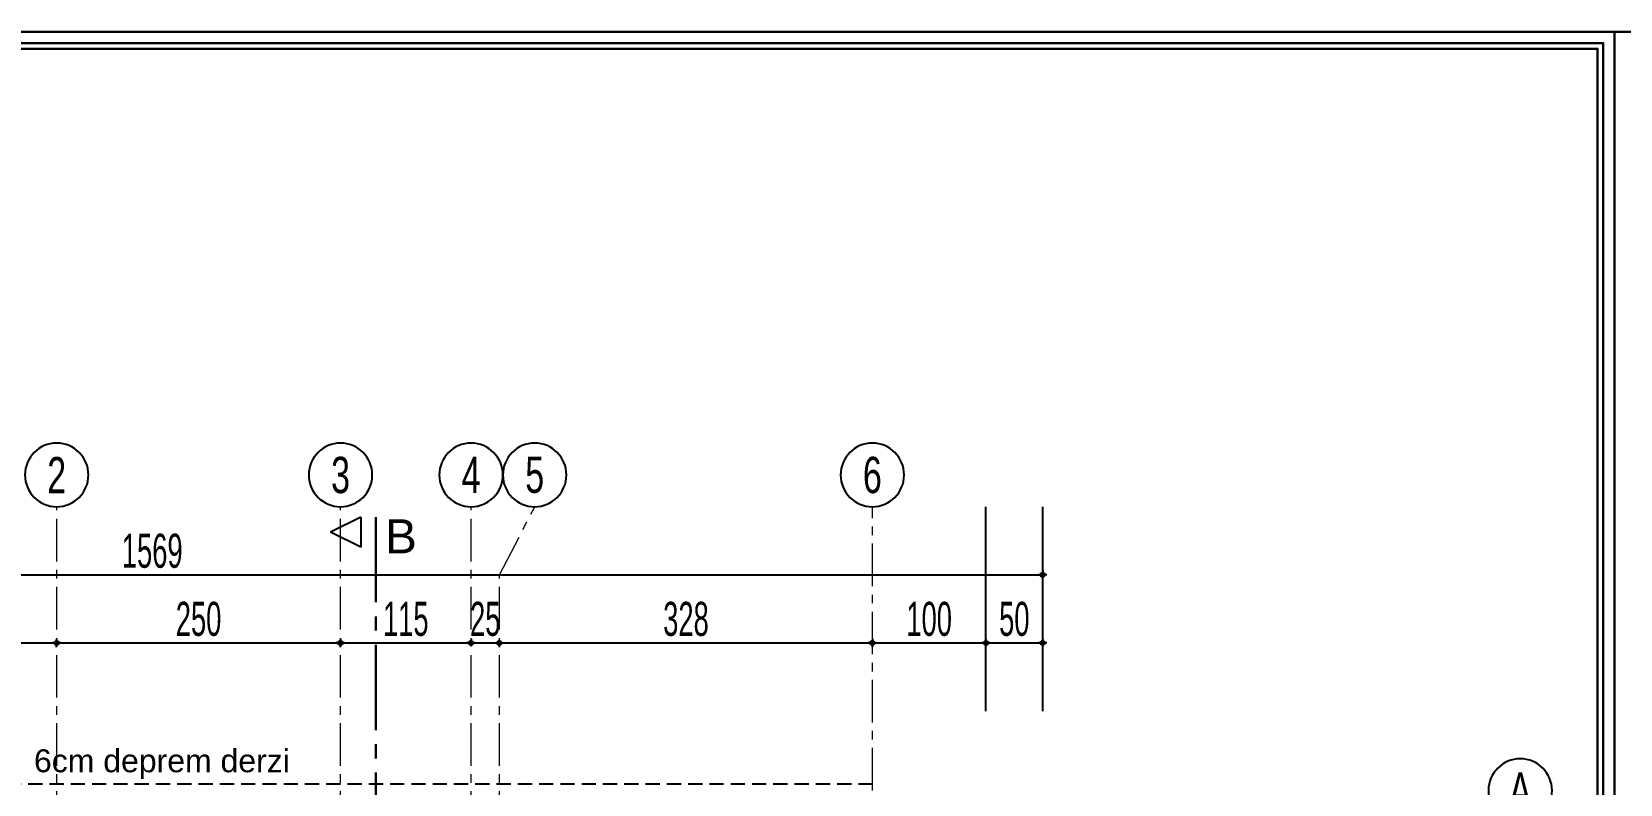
# Model space of a CAD drawing. Extents: x 386248 to 427517, y 4539405 to 4542296.
# Drawn here: x 399531 to 400930, y 4541633 to 4542296 of the extents above; entities that cross this region are included whole.
import ezdxf
from ezdxf.enums import TextEntityAlignment as Align

# ---------------------------------------------------------------- set-up
doc = ezdxf.new("R2010")
doc.units = 0
for name, pattern in [('CENTER', [2, 1.25, -0.25, 0.25, -0.25]), ('CENTER2', [1.125, 0.75, -0.125, 0.125, -0.125]), ('CENTERX2', [4, 2.5, -0.5, 0.5, -0.5]), ('DASHED2', [0.375, 0.25, -0.125]), ('DUZ', [0])]:
    doc.linetypes.add(name, pattern=pattern)
for name, color, linetype, lineweight in [('AKS', 251, 'CENTERX2', 20), ('AKS YAZISI', 4, 'Continuous', 25), ('ASIK', 3, 'Continuous', 20), ('DIŞ 2', 167, 'Continuous', 25), ('GOR1', 51, 'Continuous', 25), ('KOTLAR', 63, 'Continuous', 30), ('OLCU10', 2, 'Continuous', 25), ('YAZILAR', 1, 'Continuous', 30)]:
    doc.layers.add(name, color=color, linetype=linetype, lineweight=lineweight)
doc.layers.add('Standart', color=7, linetype='Continuous')
doc.layers.add('Y-IMAR', color=15, linetype='DUZ')
doc.styles.add('arial_1_18', font='arial.ttf', dxfattribs={"height": 0.2})
doc.styles.get("Standard").update_dxf_attribs({"font": 'arial.ttf'})
doc.styles.add('T', font='ISOt.shx', dxfattribs={"width": 0.6})
doc.styles.add('UNIV', font='', dxfattribs={"width": 0.7})
doc.styles.get('UNIV').set_extended_font_data('Comic Sans MS')
doc.dimstyles.new('DOT2', dxfattribs={"dimtxt": 20, "dimasz": 0.7, "dimexe": 5, "dimexo": 5, "dimgap": 6, "dimtad": 1, "dimdec": 0, "dimdsep": 46, "dimtxsty": 'T', "dimblk1": 'SEL2', "dimblk2": 'SEL2', "dimsah": 1, "dimcen": 0, "dimse1": 1, "dimse2": 1, "dimclrd": 256, "dimclre": 256, "dimclrt": 256, "dimadec": 0, "dimazin": 0, "dimtfac": 1, "dimtdec": 0, "dimtix": 1, "dimtmove": 2, "dimatfit": 3, "dimldrblk": 'SEL2', "dimfxl": 1, "dimtolj": 1, "dimtzin": 0, "dimarcsym": 0})

# ---------------------------------------------------------------- blocks, each defined once
blk = doc.blocks.new('SEL2')
at = {"layer": 'OLCU10'}
for p, q in [((5.25, 0), (-5.25, 0)), ((0, 5.25), (0, -3.95))]:
    blk.add_line(p, q, dxfattribs=at)
blk.add_circle((0, 0), 2.75, dxfattribs=at)
blk = doc.blocks.new('*D2697')
at = {"layer": 'Defpoints', "color": 0}
for p in [(400421.4, 4541817.4), (398852.9, 4541727.4), (400421.4, 4541727.4)]:
    blk.add_point(p, dxfattribs=at)
at = {"layer": 'DIŞ 2', "lineweight": -2}
blk.add_line((398853.6, 4541817.4), (400420.7, 4541817.4), dxfattribs=at)
at = {"layer": 'DIŞ 2', "linetype": 'ByBlock', "lineweight": -2, "xscale": 0.7, "yscale": 0.7, "zscale": 0.7, "rotation": 180}
blk.add_blockref('SEL2', (398852.9, 4541817.4), dxfattribs=at)
at = {"layer": 'DIŞ 2', "linetype": 'ByBlock', "lineweight": -2, "xscale": 0.7, "yscale": 0.7, "zscale": 0.7}
blk.add_blockref('SEL2', (400421.4, 4541817.4), dxfattribs=at)
at = {"layer": 'DIŞ 2', "insert": (399637.1, 4541838.4), "char_height": 30, "attachment_point": 5, "style": 'T'}
blk.add_mtext('\\A1;1569', dxfattribs=at)
blk = doc.blocks.new('*D2699')
at = {"layer": 'ASIK', "lineweight": -2}
blk.add_line((399003.6, 4541757.4), (399552.2, 4541757.4), dxfattribs=at)
at = {"layer": 'Defpoints', "color": 0}
for p in [(399552.9, 4541789.5), (399002.9, 4541777.4), (399552.9, 4541757.4)]:
    blk.add_point(p, dxfattribs=at)
at = {"layer": 'ASIK', "linetype": 'ByBlock', "lineweight": -2, "xscale": 0.7, "yscale": 0.7, "zscale": 0.7, "rotation": 180}
blk.add_blockref('SEL2', (399002.9, 4541757.4), dxfattribs=at)
at = {"layer": 'ASIK', "linetype": 'ByBlock', "lineweight": -2, "xscale": 0.7, "yscale": 0.7, "zscale": 0.7}
blk.add_blockref('SEL2', (399552.9, 4541757.4), dxfattribs=at)
at = {"layer": 'ASIK', "insert": (399277.9, 4541778.4), "char_height": 30, "attachment_point": 5, "style": 'T'}
blk.add_mtext('\\A1;550', dxfattribs=at)
blk = doc.blocks.new('*D2700')
at = {"layer": 'ASIK', "lineweight": -2}
blk.add_line((399553.6, 4541757.4), (399802.2, 4541757.4), dxfattribs=at)
at = {"layer": 'Defpoints', "color": 0}
for p in [(399552.9, 4541789.5), (399802.9, 4541789.5), (399802.9, 4541757.4)]:
    blk.add_point(p, dxfattribs=at)
at = {"layer": 'ASIK', "linetype": 'ByBlock', "lineweight": -2, "xscale": 0.7, "yscale": 0.7, "zscale": 0.7, "rotation": 180}
blk.add_blockref('SEL2', (399552.9, 4541757.4), dxfattribs=at)
at = {"layer": 'ASIK', "linetype": 'ByBlock', "lineweight": -2, "xscale": 0.7, "yscale": 0.7, "zscale": 0.7}
blk.add_blockref('SEL2', (399802.9, 4541757.4), dxfattribs=at)
at = {"layer": 'ASIK', "insert": (399677.9, 4541778.4), "char_height": 30, "attachment_point": 5, "style": 'T'}
blk.add_mtext('\\A1;250', dxfattribs=at)
blk = doc.blocks.new('*D2701')
at = {"layer": 'ASIK', "lineweight": -2}
blk.add_line((399803.6, 4541757.4), (399917.2, 4541757.4), dxfattribs=at)
at = {"layer": 'Defpoints', "color": 0}
for p in [(399802.9, 4541789.5), (399917.9, 4541789.5), (399917.9, 4541757.4)]:
    blk.add_point(p, dxfattribs=at)
at = {"layer": 'ASIK', "linetype": 'ByBlock', "lineweight": -2, "xscale": 0.7, "yscale": 0.7, "zscale": 0.7, "rotation": 180}
blk.add_blockref('SEL2', (399802.9, 4541757.4), dxfattribs=at)
at = {"layer": 'ASIK', "linetype": 'ByBlock', "lineweight": -2, "xscale": 0.7, "yscale": 0.7, "zscale": 0.7}
blk.add_blockref('SEL2', (399917.9, 4541757.4), dxfattribs=at)
at = {"layer": 'ASIK', "insert": (399860.4, 4541778.4), "char_height": 30, "attachment_point": 5, "style": 'T'}
blk.add_mtext('\\A1;115', dxfattribs=at)
blk = doc.blocks.new('*D2702')
at = {"layer": 'ASIK', "lineweight": -2}
for p, q in [((399917.2, 4541757.4), (399916.5, 4541757.4)), ((399917.9, 4541757.4), (399942.9, 4541757.4)), ((399943.6, 4541757.4), (399944.3, 4541757.4))]:
    blk.add_line(p, q, dxfattribs=at)
at = {"layer": 'Defpoints', "color": 0}
for p in [(399917.9, 4541789.5), (399942.9, 4541789.5), (399942.9, 4541757.4)]:
    blk.add_point(p, dxfattribs=at)
at = {"layer": 'ASIK', "linetype": 'ByBlock', "lineweight": -2, "xscale": 0.7, "yscale": 0.7, "zscale": 0.7}
blk.add_blockref('SEL2', (399917.9, 4541757.4), dxfattribs=at)
at = {"layer": 'ASIK', "linetype": 'ByBlock', "lineweight": -2, "xscale": 0.7, "yscale": 0.7, "zscale": 0.7, "rotation": 180}
blk.add_blockref('SEL2', (399942.9, 4541757.4), dxfattribs=at)
at = {"layer": 'ASIK', "insert": (399930.4, 4541778.4), "char_height": 30, "attachment_point": 5, "style": 'T'}
blk.add_mtext('\\A1;25', dxfattribs=at)
blk = doc.blocks.new('*D2703')
at = {"layer": 'ASIK', "lineweight": -2}
blk.add_line((399943.6, 4541757.4), (400270.7, 4541757.4), dxfattribs=at)
at = {"layer": 'Defpoints', "color": 0}
for p in [(399942.9, 4541789.5), (400271.4, 4541777.4), (400271.4, 4541757.4)]:
    blk.add_point(p, dxfattribs=at)
at = {"layer": 'ASIK', "linetype": 'ByBlock', "lineweight": -2, "xscale": 0.7, "yscale": 0.7, "zscale": 0.7, "rotation": 180}
blk.add_blockref('SEL2', (399942.9, 4541757.4), dxfattribs=at)
at = {"layer": 'ASIK', "linetype": 'ByBlock', "lineweight": -2, "xscale": 0.7, "yscale": 0.7, "zscale": 0.7}
blk.add_blockref('SEL2', (400271.4, 4541757.4), dxfattribs=at)
at = {"layer": 'ASIK', "insert": (400107.2, 4541778.4), "char_height": 30, "attachment_point": 5, "style": 'T'}
blk.add_mtext('\\A1;328', dxfattribs=at)
blk = doc.blocks.new('*D2704')
at = {"layer": 'Defpoints', "color": 0}
for p in [(400271.4, 4541777.4), (400371.4, 4541777.4), (400371.4, 4541757.4)]:
    blk.add_point(p, dxfattribs=at)
at = {"layer": 'GOR1', "lineweight": -2}
blk.add_line((400272.1, 4541757.4), (400370.7, 4541757.4), dxfattribs=at)
at = {"layer": 'GOR1', "linetype": 'ByBlock', "lineweight": -2, "xscale": 0.7, "yscale": 0.7, "zscale": 0.7, "rotation": 180}
blk.add_blockref('SEL2', (400271.4, 4541757.4), dxfattribs=at)
at = {"layer": 'GOR1', "linetype": 'ByBlock', "lineweight": -2, "xscale": 0.7, "yscale": 0.7, "zscale": 0.7}
blk.add_blockref('SEL2', (400371.4, 4541757.4), dxfattribs=at)
at = {"layer": 'GOR1', "insert": (400321.4, 4541778.4), "char_height": 30, "attachment_point": 5, "style": 'T'}
blk.add_mtext('\\A1;100', dxfattribs=at)
blk = doc.blocks.new('AKS-NO')
blk.add_circle((0, 0), 35)
at = {"color": 7, "style": 'UNIV', "width": 0.7}
blk.add_attdef('AKS-NO', text='', height=40, dxfattribs=at).set_placement((0, 0), align=Align.MIDDLE)
blk = doc.blocks.new('*D2737')
at = {"layer": 'Defpoints', "color": 0}
for p in [(400371.4, 4541787.4), (400421.4, 4541787.4), (400421.4, 4541757.4)]:
    blk.add_point(p, dxfattribs=at)
at = {"layer": 'GOR1', "lineweight": -2}
blk.add_line((400372.1, 4541757.4), (400420.7, 4541757.4), dxfattribs=at)
at = {"layer": 'GOR1', "linetype": 'ByBlock', "lineweight": -2, "xscale": 0.7, "yscale": 0.7, "zscale": 0.7, "rotation": 180}
blk.add_blockref('SEL2', (400371.4, 4541757.4), dxfattribs=at)
at = {"layer": 'GOR1', "linetype": 'ByBlock', "lineweight": -2, "xscale": 0.7, "yscale": 0.7, "zscale": 0.7}
blk.add_blockref('SEL2', (400421.4, 4541757.4), dxfattribs=at)
at = {"layer": 'GOR1', "insert": (400396.4, 4541778.4), "char_height": 30, "attachment_point": 5, "style": 'T'}
blk.add_mtext('\\A1;50', dxfattribs=at)
blk = doc.blocks.new('G$C5DD4B624')
at = {"layer": 'Standart', "color": 2, "linetype": 'Continuous', "lineweight": -3, "ltscale": 100}
for points in [[(1052.2, 2101.9), (1025.5, 2088.6)], [(1052.2, 2101.9), (1052.2, 2075.3)], [(1052.2, 2075.3), (1025.5, 2088.6)]]:
    blk.add_lwpolyline(points, dxfattribs=at)
at = {"layer": 'Standart', "color": 2, "linetype": 'CENTER2', "lineweight": 30, "ltscale": 100}
blk.add_lwpolyline([(1065.5, 2101.9), (1065.5, 112.7)], dxfattribs=at)
at = {"layer": 'Standart', "color": 51, "linetype": 'Continuous', "lineweight": -3, "ltscale": 100, "style": 'arial_1_18'}
blk.add_text('B', height=30, dxfattribs=at).set_placement((1073.6, 2070))

msp = doc.modelspace()

# ---------------------------------------------------------------- linework, layer by layer
at = {"layer": 'AKS', "linetype": 'CENTER', "ltscale": 30}
for p, q in [((399552.942, 4539849.21), (399552.942, 4541877.375)), ((399802.942, 4539849.21), (399802.942, 4541877.375)), ((399917.942, 4539849.21), (399917.942, 4541877.375)), ((400271.363, 4541627.375), (400271.363, 4541877.375))]:
    msp.add_line(p, q, dxfattribs=at)
msp.add_lwpolyline([(399973.942, 4539849.21), (399942.942, 4539909.21), (399942.942, 4541817.375), (399973.942, 4541877.375)], dxfattribs=at)
at = {"layer": 'GOR1'}
for p, q in [((400371.363, 4541697.375), (400371.363, 4541877.375)), ((400421.363, 4541697.375), (400421.363, 4541877.375))]:
    msp.add_line(p, q, dxfattribs=at)
at = {"layer": 'Y-IMAR', "linetype": 'DASHED2', "ltscale": 50}
msp.add_line((399002.858, 4541633.375), (400271.363, 4541633.375), dxfattribs=at)
at = {"layer": 'YAZILAR', "color": 133, "ltscale": 5}
for points in [[(398385.858, 4542295.7), (400925.067, 4542295.7), (400925.067, 4539405.231), (398385.858, 4539405.231)], [(398395.858, 4542285.7), (400915.067, 4542285.7), (400915.067, 4539415.231), (398395.858, 4539415.231)], [(400925.067, 4542295.7), (403464.276, 4542295.7), (403464.276, 4539405.231), (400925.067, 4539405.231)], [(398400.858, 4542280.7), (400910.067, 4542280.7), (400910.067, 4539420.231), (398400.858, 4539420.231)]]:
    msp.add_lwpolyline(points, close=True, dxfattribs=at)

# ---------------------------------------------------------------- block references
at = {"layer": 'AKS YAZISI'}
ref = msp.add_blockref('AKS-NO', (399552.942, 4541905.375), dxfattribs=dict(at, xscale=-0.8000000000029103, yscale=0.8000000000029103, zscale=0.8, rotation=180.0000000005319))
ref.add_attrib('AKS-NO', '2', dxfattribs={"layer": '0', "color": 7, "height": 32, "style": 'UNIV', "width": 0.7}).set_placement((399552.942, 4541905.375), align=Align.MIDDLE)
ref = msp.add_blockref('AKS-NO', (399802.942, 4541905.375), dxfattribs=dict(at, xscale=-0.8000000000029103, yscale=0.8000000000029103, zscale=0.8, rotation=180.0000000005319))
ref.add_attrib('AKS-NO', '3', dxfattribs={"layer": '0', "color": 7, "height": 32, "style": 'UNIV', "width": 0.7}).set_placement((399802.942, 4541905.375), align=Align.MIDDLE)
ref = msp.add_blockref('AKS-NO', (399917.942, 4541905.375), dxfattribs=dict(at, xscale=-0.8000000000029103, yscale=0.8000000000029103, zscale=0.8, rotation=180.0000000005319))
ref.add_attrib('AKS-NO', '4', dxfattribs={"layer": '0', "color": 7, "height": 32, "style": 'UNIV', "width": 0.7}).set_placement((399917.942, 4541905.375), align=Align.MIDDLE)
ref = msp.add_blockref('AKS-NO', (399973.942, 4541905.375), dxfattribs=dict(at, xscale=-0.8000000000029103, yscale=0.8000000000029103, zscale=0.8, rotation=180.0000000005319))
ref.add_attrib('AKS-NO', '5', dxfattribs={"layer": '0', "color": 7, "height": 32, "style": 'UNIV', "width": 0.7}).set_placement((399973.942, 4541905.375), align=Align.MIDDLE)
ref = msp.add_blockref('AKS-NO', (400271.363, 4541905.375), dxfattribs=dict(at, xscale=-0.8000000000029103, yscale=0.8000000000029103, zscale=0.8, rotation=180.0000000005319))
ref.add_attrib('AKS-NO', '6', dxfattribs={"layer": '0', "color": 7, "height": 32, "style": 'UNIV', "width": 0.7}).set_placement((400271.363, 4541905.375), align=Align.MIDDLE)
ref = msp.add_blockref('AKS-NO', (400841.987, 4541627.375), dxfattribs=dict(at, xscale=-0.8000000000029103, yscale=0.8000000000029103, zscale=0.8, rotation=180.0000000005319))
ref.add_attrib('AKS-NO', 'A', dxfattribs={"layer": '0', "color": 7, "height": 32, "style": 'UNIV', "width": 0.7}).set_placement((400841.987, 4541627.375), align=Align.MIDDLE)
at = {"layer": 'GOR1'}
msp.add_blockref('G$C5DD4B624', (398768.603, 4539766.311), dxfattribs=at)

# ---------------------------------------------------------------- texts
at = {"layer": 'KOTLAR', "color": 251, "linetype": 'Continuous'}
msp.add_text('6cm deprem derzi', height=20.16, dxfattribs=at).set_placement((399532.93, 4541643.518))

# ---------------------------------------------------------------- dimensions: what is measured, and where the dimension line sits
at = {"layer": 'ASIK'}
for base, p1, p2, picture, middle in [((399552.942, 4541757.375), (399002.858, 4541777.375), (399552.942, 4541789.547), '*D2699', (399277.9, 4541778.375)), ((399802.942, 4541757.375), (399552.942, 4541789.547), (399802.942, 4541789.547), '*D2700', (399677.942, 4541778.375)), ((399917.942, 4541757.375), (399802.942, 4541789.547), (399917.942, 4541789.547), '*D2701', (399860.442, 4541778.375)), ((399942.942, 4541757.375), (399917.942, 4541789.547), (399942.942, 4541789.547), '*D2702', (399930.442, 4541778.375)), ((400271.363, 4541757.375), (399942.942, 4541789.547), (400271.363, 4541777.375), '*D2703', (400107.153, 4541778.375))]:
    dim = msp.add_linear_dim(base=base, p1=p1, p2=p2, dimstyle='DOT2', override={"dimtxt": 30, "dimtxsty": 'T', "dimldrblk": 'SEL2'}, dxfattribs=at)
    dim.commit()
    dim.dimension.update_dxf_attribs({"geometry": picture, "text_midpoint": middle})
at = {"layer": 'DIŞ 2'}
dim = msp.add_linear_dim(base=(400421.363, 4541817.375), p1=(398852.858, 4541727.375), p2=(400421.363, 4541727.375), dimstyle='DOT2', override={"dimtxt": 30, "dimtxsty": 'T', "dimldrblk": 'SEL2'}, dxfattribs=at)
dim.commit()
dim.dimension.update_dxf_attribs({"geometry": '*D2697', "text_midpoint": (399637.11, 4541838.375)})
at = {"layer": 'GOR1'}
for base, p1, p2, picture, middle in [((400371.363, 4541757.375), (400271.363, 4541777.375), (400371.363, 4541777.375), '*D2704', (400321.363, 4541778.375)), ((400421.363, 4541757.375), (400371.363, 4541787.375), (400421.363, 4541787.375), '*D2737', (400396.363, 4541778.375))]:
    dim = msp.add_linear_dim(base=base, p1=p1, p2=p2, dimstyle='DOT2', override={"dimtxt": 30, "dimtxsty": 'T', "dimldrblk": 'SEL2'}, dxfattribs=at)
    dim.commit()
    dim.dimension.update_dxf_attribs({"geometry": picture, "text_midpoint": middle})

doc.saveas('drawing.dxf')
